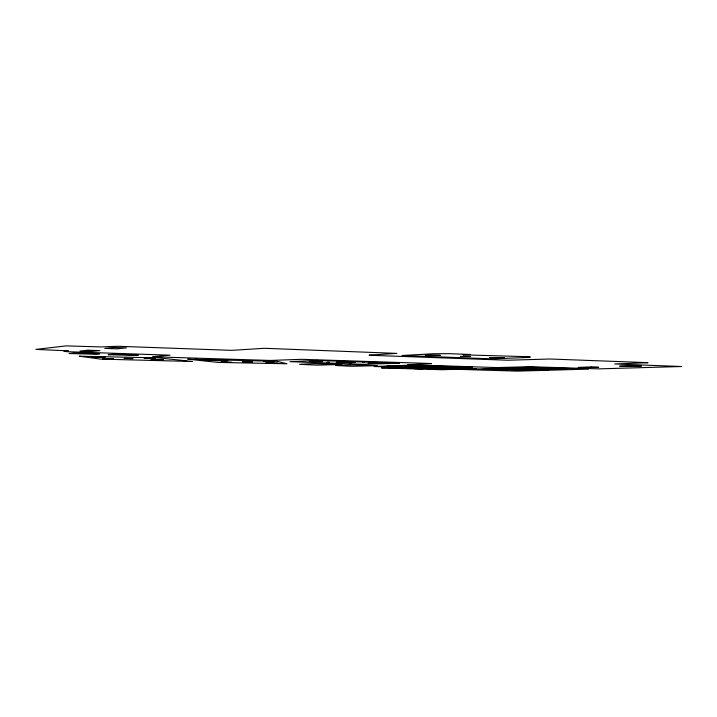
<?xml version="1.0" encoding="UTF-8"?>
<svg xmlns="http://www.w3.org/2000/svg" width="717" height="717" viewBox="0 0 717 717"><rect width="100%" height="100%" fill="white"/><g stroke="black" fill="none" stroke-linecap="round" stroke-linejoin="round"><path stroke-width="1.08" d="M399.772 367.991L388.883 367.875L399.79 367.982M227.71 360.687L214.992 360.508L227.701 360.669M124.184 358.419L133.012 358.581L124.22 358.437M498.862 368.637L508.344 368.708L498.898 368.655M497.876 369.864L508.586 369.936L497.912 369.891M163.584 360.042L150.83 359.826L163.628 360.015M274.037 361.61L263.408 361.467L274.082 361.583M681.096 366.53L598.838 368.861L529.63 366.71L497.078 367.57L407.767 364.702L431.347 363.618L429.788 363.474L301.776 359.316L270.148 360.445L155.58 356.86L152.784 356.636L170.019 355.193L67.111 351.697L64.001 351.402L68.429 350.855L35.85 349.394L66.269 345.89L100.721 346.938L117.803 346.275L231.708 350.353L264.448 348.301L396.877 353.391L369.067 355.121L371.872 355.363L507.914 360.23L550.002 359.002L646.725 362.605L648.034 362.721L614.729 363.967L681.15 366.504M327.051 362.354L329.479 362.381L327.06 362.372M524.181 369.757L525.211 369.739M539.65 369.309C537.087 369.354 542.894 369.372 539.731 369.309M525.337 369.802L526.287 369.775L524.226 369.775M363.519 362.399C360.293 362.488 367.095 362.399 363.573 362.488M350.281 363.026C353.938 363.152 346.795 362.972 350.362 363.107M341.247 361.691C344.76 361.834 338.155 361.628 341.175 361.78M196.61 359.289C200.213 359.432 193.151 359.226 196.628 359.378M150.391 357.864L144.018 357.953L155.455 358.168L150.794 357.873M355.39 362.497L336.282 362.318L355.39 362.524M440.193 355.318L425.19 355.22L440.193 355.345M402.246 355.498L491.683 358.858L530.078 357.389L522.46 357.093L530.051 356.761L463.039 354.843L470.361 354.476L449.523 353.678L433.884 353.732L402.246 355.498M531.763 369.336L515.622 369.246L531.763 369.336M380.539 363.367L368.26 363.25L380.539 363.367M91.525 356.86L105.211 357.129L91.57 356.842M277.9 363.223L265.89 363.08L277.9 363.223M470.262 356.51L460.431 356.466L470.262 356.51M187.908 359.172L217.959 362.408L286.908 363.761L277.112 361.332L187.908 359.172M310.058 361.386L322.713 361.556L310.111 361.368M102.54 358.805L113.698 359.02L102.54 358.805M79.408 356.224L100.514 359.109L192.514 361.485L158.672 357.891L79.453 356.206M489.577 357.577L504.096 357.693L489.577 357.577M401.968 365.643L413.592 365.778L402.022 365.634M221.239 362.175L231.645 362.345L221.293 362.166M414.426 368.592L423.03 368.69L414.426 368.592M242.346 361.807L252.214 361.96L242.346 361.807M429.017 366.459L438.186 366.548L429.017 366.459M381.641 367.92L442.013 369.73L476.124 368.69L461.389 368.242L440.328 368.959L406.933 367.973L427.466 367.212L411.899 366.745L381.74 367.902M472.243 367.283L439.378 368.448L424.401 368L445.508 367.247L410.456 366.172L389.914 366.979L374.095 366.504L407.839 365.24L472.252 367.274M437.173 369.282L447.784 369.389L437.173 369.282M399.324 363.196L363.125 364.308L289.973 361.664L316.555 360.454L399.288 363.205M453.054 367.221L464.356 367.328L453.054 367.221M539.551 368.592L550.817 368.672L539.551 368.592M538.691 369.855L547.949 369.936L538.691 369.855M184.027 361.26L186.438 361.305L184.09 361.251M87.922 350.201L79.963 351.052L91.803 351.447L99.95 350.604L87.922 350.201M113.761 347.458L104.807 348.408L117.212 348.838L126.362 347.897L113.761 347.458M75.195 352.889L69.047 353.517L95.155 354.234L99.762 353.795L75.195 352.889M506.686 369.219L508.792 369.255L506.749 369.219M521.035 368.78L523.168 368.798L521.089 368.771M114.845 354.099L108.222 354.709L133.523 355.39L138.453 354.978L114.845 354.099M313.921 363.6L299.545 364.299L316.52 365.15L341.875 364.451L313.921 363.6M350.434 364.836L335.565 365.491L351.554 366.297L377.259 365.643L350.434 364.836M393.319 366.02L386.723 366.288L401.018 366.253L393.319 366.02M407.202 367.194L400.66 367.445L414.623 367.418L407.202 367.194M444.02 367.561L437.155 367.803L451.298 367.785L444.02 367.561M456.146 368.663L449.362 368.897L463.182 368.879L456.146 368.663M530.643 367.247L461.891 369.47L517.477 371.119L588.523 369.112L530.643 367.247M493.215 369.138L482.191 369.488L500.081 369.354L493.215 369.138M531.064 367.955L519.018 368.332L538.091 368.171L531.064 367.955M521.483 368.61L501.837 369.219L525.803 369.945L545.727 369.363L521.483 368.61M591.606 367.059L578.18 367.471L598.659 367.301L591.606 367.059M634.348 365.769L619.667 366.208L641.536 366.02L634.348 365.769M521.465 369.999L510.253 370.33L528.115 370.205L521.465 369.999M559.95 368.87L547.707 369.228L566.735 369.085L559.95 368.87M209.436 359.656L200.267 359.844L216.704 360.033L209.436 359.656"/></g></svg>
